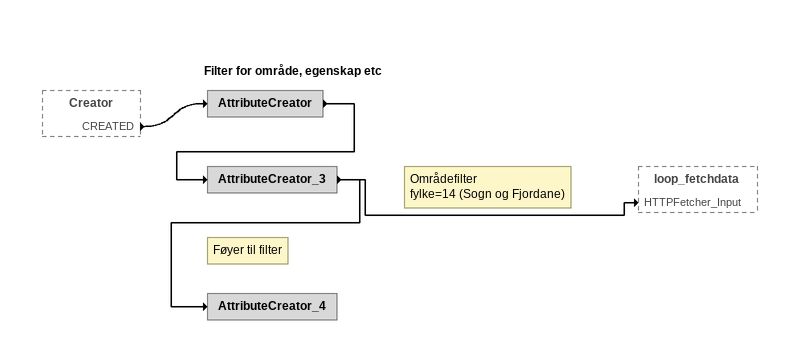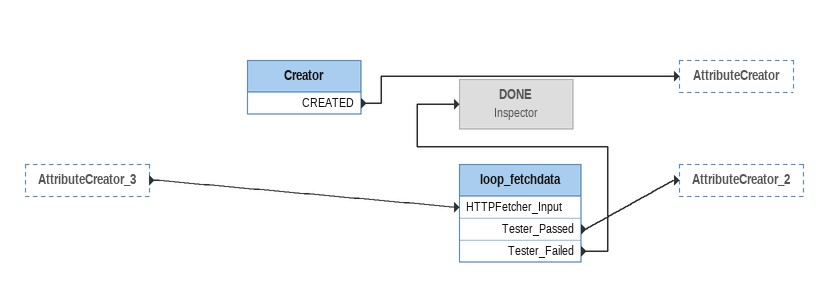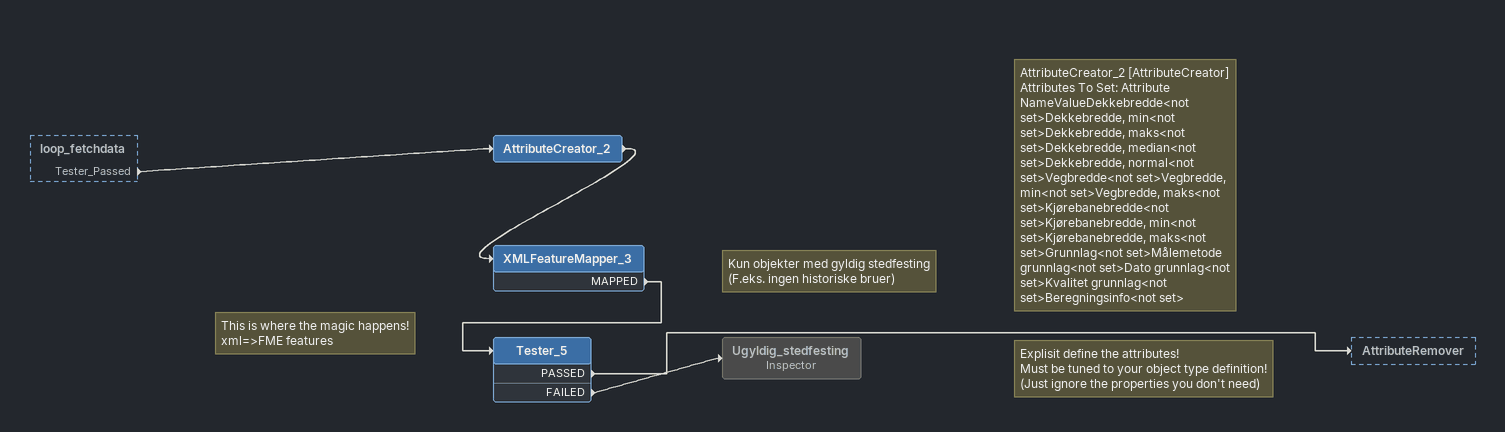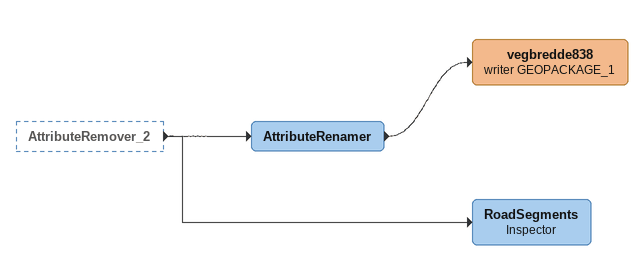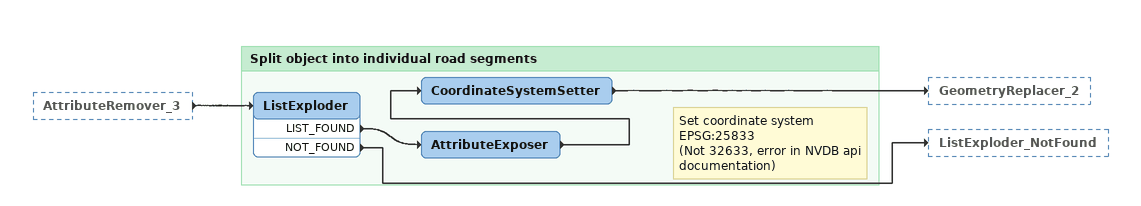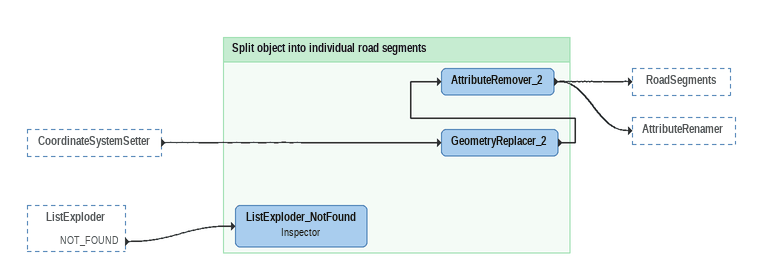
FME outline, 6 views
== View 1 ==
Creator [outside]
    CREATED -> AttributeCreator

Bookmark: Filter for område, egenskap etc
AttributeCreator
    -> AttributeCreator_3
Note: Områdefilter / fylke=14 (Sogn og Fjordane)
AttributeCreator_3
    -> AttributeCreator_4
    -> loop_fetchdata [HTTPFetcher_Input]
Note: Føyer til filter
AttributeCreator_4

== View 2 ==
AttributeCreator_3 [outside]
    -> loop_fetchdata [HTTPFetcher_Input]
Creator
    CREATED -> AttributeCreator
loop_fetchdata
    Tester_Passed -> AttributeCreator_2
    Tester_Failed -> DONE
DONE: Inspector [off]

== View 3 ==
loop_fetchdata [outside]
    Tester_Passed -> AttributeCreator_2
Note: AttributeCreator_2 [AttributeCreator] / Attributes To Set: Attribute NameValueDekkebredde<not set>Dekkebredde, min<not set>Dekkebredde, maks<not set>Dekkebredde, median<not set>Dekkebredde, normal<not set>Vegbredde<not set>Vegbredde, min<not set>Vegbredde, maks<not set>Kjørebanebredde<not set>Kjørebanebredde, min<not set>Kjørebanebredde, maks<not set>Grunnlag<not set>Målemetode grunnlag<not set>Dato grunnlag<not set>Kvalitet grunnlag<not set>Beregningsinfo<not set>
AttributeCreator_2
    -> XMLFeatureMapper_3
Note: This is where the magic happens! / xml=>FME features
XMLFeatureMapper_3
    MAPPED -> Tester_5
Note: Kun objekter med gyldig stedfesting / (F.eks. ingen historiske bruer)
Tester_5
    PASSED -> AttributeRemover
    FAILED -> Ugyldig_stedfesting
Note: Explisit define the attributes! / Must be tuned to your object type definition! / (Just ignore the properties you don't need)
Ugyldig_stedfesting: Inspector [off]

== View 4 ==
AttributeRemover_2 [outside]
    -> RoadSegments
    -> AttributeRenamer
AttributeRenamer
    -> vegbredde838 (writer GEOPACKAGE_1)
vegbredde838 (writer GEOPACKAGE_1)
RoadSegments: Inspector

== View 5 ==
AttributeRemover_3 [outside]
    -> ListExploder

Bookmark: Split object into individual road segments
ListExploder
    LIST_FOUND -> AttributeExposer
    NOT_FOUND -> ListExploder_NotFound
AttributeExposer
    -> CoordinateSystemSetter
Note: Set coordinate system / EPSG:25833 / (Not 32633, error in NVDB api documentation)
CoordinateSystemSetter
    -> GeometryReplacer_2

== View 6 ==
CoordinateSystemSetter [outside]
    -> GeometryReplacer_2
ListExploder [outside]
    NOT_FOUND -> ListExploder_NotFound

Bookmark: Split object into individual road segments
GeometryReplacer_2
    -> AttributeRemover_2
AttributeRemover_2
    -> RoadSegments
    -> AttributeRenamer
ListExploder_NotFound: Inspector
